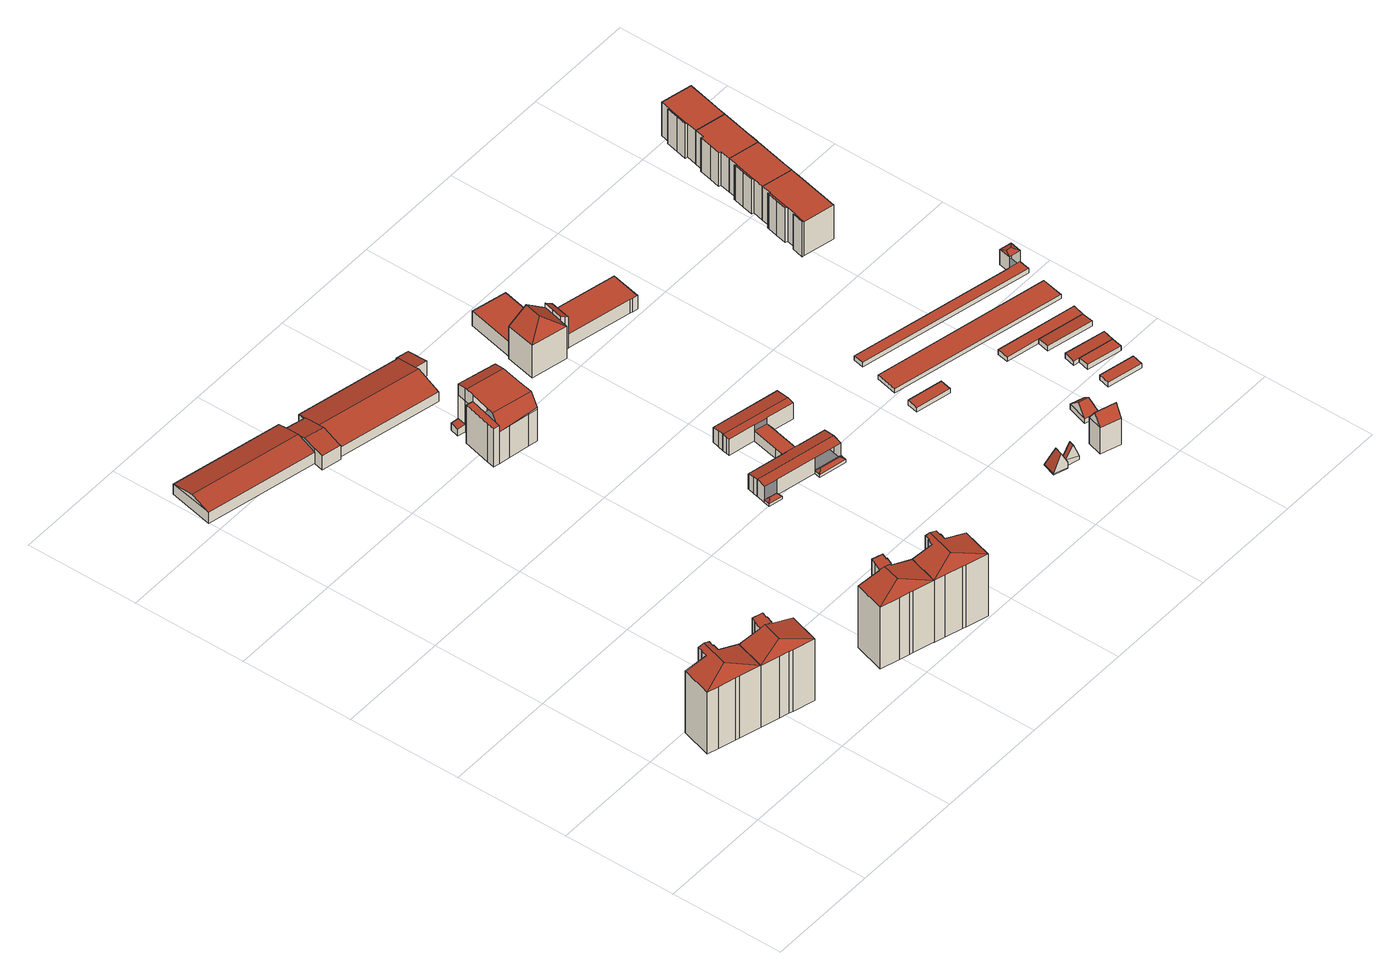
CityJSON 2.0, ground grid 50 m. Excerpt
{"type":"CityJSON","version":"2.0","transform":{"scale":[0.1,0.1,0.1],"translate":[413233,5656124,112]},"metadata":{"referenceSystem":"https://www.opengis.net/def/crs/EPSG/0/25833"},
"CityObjects":{
"building1":{"type":"Building","attributes":{"Dachtyp_tdc":"tdcFreeFormRoof","Gemeindeschluessel":14612000,"Dachneigung":16.63,"QualitaetDacherkennung":14,"Geometrietyp2DReferenz":"3000","measuredHeight":34.52,"function":"31001_9998","roofType":"5000"},"geometry":[{"type":"Solid","lod":"2","boundaries":[[[[0,1,2,3]],[[1,4,5,2]],[[4,6,7,5]],[[6,8,9,7]],[[8,10,11,9]],[[10,12,13,11]],[[12,14,15,13]],[[14,16,17,15]],[[16,18,19,17]],[[18,20,21,19]],[[20,22,23,21]],[[22,24,25,23]],[[24,26,27,25]],[[26,28,29,27]],[[28,30,31,29]],[[30,0,3,31]],[[1,0,32,8,6,4]],[[0,30,28,26,24,22,33,32]],[[33,20,18,16,14,12,10,8,32]],[[22,20,33]],[[3,2,5,7,9,11,13,15,17,19,21,23,25,27,29,31]]]],"semantics":{"surfaces":[{"type":"WallSurface"},{"type":"RoofSurface"},{"type":"GroundSurface"}],"values":[[0,0,0,0,0,0,0,0,0,0,0,0,0,0,0,0,1,1,1,0,2]]}}]},
"building2":{"type":"Building","attributes":{"Gemeindeschluessel":14612000,"Geometrietyp2DReferenz":"3000","function":"31001_9998","roofType":"9999"},"children":["building2-1","building2-2"]},
"building2-1":{"type":"BuildingPart","attributes":{"Dachtyp_tdc":"tdcHipAndGableRoof","Dachneigung":15.39,"QualitaetDacherkennung":18,"Geometrietyp2DReferenz":"3000","measuredHeight":34.5,"roofType":"5000"},"parents":["building2"],"geometry":[{"type":"MultiSurface","lod":"2","boundaries":[[[34,35,36,37]],[[35,38,39,36]],[[38,40,41,39]],[[40,42,43,41]],[[42,44,45,43]],[[44,46,47,45]],[[48,49,50,51]],[[49,34,37,50]],[[42,40,52,53,54,55]],[[56,57,58,59,55,54]],[[42,55,59,60,61,44]],[[44,61,46]],[[48,57,56,49]],[[49,56,54,34]],[[34,54,53,35]],[[35,53,52,38]],[[38,52,40]],[[37,36,39,41,43,45,47,51,50]]],"semantics":{"surfaces":[{"type":"WallSurface"},{"type":"RoofSurface"},{"type":"GroundSurface"}],"values":[0,0,0,0,0,0,0,0,1,1,1,0,0,0,0,0,0,2]}}]},
"building2-2":{"type":"BuildingPart","attributes":{"Dachtyp_tdc":"tdcPolyFlatRoof","Dachneigung":9.14,"QualitaetDacherkennung":50,"Geometrietyp2DReferenz":"3000","measuredHeight":35.11,"roofType":"2100"},"parents":["building2"],"geometry":[{"type":"MultiSurface","lod":"2","boundaries":[[[62,63,64,65]],[[63,66,67,64]],[[66,68,57,48,51,67]],[[69,70,71,47,46,61]],[[70,72,73,71]],[[72,74,75,73]],[[74,76,77,75]],[[76,62,65,77]],[[76,74,72,70,69,60,58,68,66,63,62]],[[65,64,67,51,47,71,73,75,77]]],"semantics":{"surfaces":[{"type":"WallSurface"},{"type":"RoofSurface"},{"type":"GroundSurface"}],"values":[0,0,0,0,0,0,0,0,1,2]}}]},
"building3":{"type":"Building","attributes":{"Gemeindeschluessel":14612000,"Geometrietyp2DReferenz":"3000","function":"31001_9998","roofType":"9999"},"children":["building3-1","building3-2"]},
"building3-1":{"type":"BuildingPart","attributes":{"Dachtyp_tdc":"tdcPolyFlatRoof","Dachneigung":11.91,"QualitaetDacherkennung":62,"Geometrietyp2DReferenz":"3000","measuredHeight":35.16,"roofType":"2100"},"parents":["building3"],"geometry":[{"type":"MultiSurface","lod":"2","boundaries":[[[78,79,80]],[[78,81,82,79]],[[81,83,84,82]],[[83,85,86,84]],[[85,87,88,86]],[[87,89,90,88]],[[89,91,92,90]],[[91,93,94,92]],[[93,95,96,97,94]],[[98,99,100,95,93,91,89,87,85,83,81,78]],[[82,84,86,88,90,92,94,97,101,79]]],"semantics":{"surfaces":[{"type":"WallSurface"},{"type":"RoofSurface"},{"type":"GroundSurface"}],"values":[0,0,0,0,0,0,0,0,0,1,2]}}]},
"building3-2":{"type":"BuildingPart","attributes":{"Dachtyp_tdc":"tdcHipAndGableRoof","Dachneigung":14.97,"QualitaetDacherkennung":19,"Geometrietyp2DReferenz":"3000","measuredHeight":34.19,"roofType":"5000"},"parents":["building3"],"geometry":[{"type":"MultiSurface","lod":"2","boundaries":[[[96,102,103,97]],[[102,104,105,103]],[[104,106,107,105]],[[106,108,109,107]],[[108,110,111,109]],[[110,112,113,111]],[[112,114,115,113]],[[114,116,117,115]],[[116,80,79,117]],[[114,112,110,108,106,118]],[[106,104,102,96,100,119,118]],[[119,98,80,116,114,118]],[[101,97,103,105,107,109,111,113,115,117,79]]],"semantics":{"surfaces":[{"type":"WallSurface"},{"type":"RoofSurface"},{"type":"GroundSurface"}],"values":[0,0,0,0,0,0,0,0,0,1,1,1,2]}}]},
"building4":{"type":"Building","attributes":{"Dachtyp_tdc":"tdcFreeFormRoof","Gemeindeschluessel":14612000,"Dachneigung":14.63,"QualitaetDacherkennung":19,"Geometrietyp2DReferenz":"3000","measuredHeight":34.42,"function":"31001_9998","roofType":"5000"},"geometry":[{"type":"Solid","lod":"2","boundaries":[[[[120,121,122,123]],[[121,124,125,122]],[[124,126,127,125]],[[126,128,129,127]],[[128,130,131,129]],[[130,132,133,131]],[[132,134,135,133]],[[134,136,137,135]],[[136,138,139,137]],[[138,140,141,139]],[[140,142,143,141]],[[142,144,145,143]],[[144,146,147,145]],[[146,148,149,147]],[[148,150,151,149]],[[150,120,123,151]],[[146,144,152,120,150,148]],[[144,142,140,138,136,134,153,152]],[[153,132,130,128,126,124,121,120,152]],[[134,132,153]],[[123,122,125,127,129,131,133,135,137,139,141,143,145,147,149,151]]]],"semantics":{"surfaces":[{"type":"WallSurface"},{"type":"RoofSurface"},{"type":"GroundSurface"}],"values":[[0,0,0,0,0,0,0,0,0,0,0,0,0,0,0,0,1,1,1,0,2]]}}]},
"building5":{"type":"Building","attributes":{"Gemeindeschluessel":14612000,"Geometrietyp2DReferenz":"3000","function":"31001_2000","roofType":"9999"},"children":["building5-1","building5-2","building5-3","building5-4"]},
"building5-1":{"type":"BuildingPart","attributes":{"Dachtyp_tdc":"tdcPolyFlatRoof","Dachneigung":15.02,"QualitaetDacherkennung":86,"Geometrietyp2DReferenz":"3000","measuredHeight":7.64,"roofType":"2100"},"parents":["building5"],"geometry":[{"type":"MultiSurface","lod":"2","boundaries":[[[154,155,156,157]],[[154,158,159,155]],[[158,160,161,159]],[[160,162,163,164,161]],[[160,158,154,157,165,166,162]],[[164,167,156,155,159,161]]],"semantics":{"surfaces":[{"type":"WallSurface"},{"type":"RoofSurface"},{"type":"GroundSurface"}],"values":[0,0,0,0,1,2]}}]},
"building5-2":{"type":"BuildingPart","attributes":{"Dachtyp_tdc":"tdcGableRoof","Dachneigung":15.08,"QualitaetDacherkennung":77,"Geometrietyp2DReferenz":"3000","measuredHeight":7.87,"roofType":"3100"},"parents":["building5"],"geometry":[{"type":"MultiSurface","lod":"2","boundaries":[[[168,169,170,171]],[[169,172,173,170]],[[172,174,175,173]],[[174,176,177,175]],[[168,178,179,180,181,169]],[[172,181,180,182,174]],[[174,182,176]],[[182,183,176]],[[169,181,172]],[[170,173,175,177,184,171]]],"semantics":{"surfaces":[{"type":"WallSurface"},{"type":"RoofSurface"},{"type":"GroundSurface"}],"values":[0,0,0,0,1,1,0,0,0,2]}}]},
"building5-3":{"type":"BuildingPart","attributes":{"Dachtyp_tdc":"tdcGableRoof","Dachneigung":14.85,"QualitaetDacherkennung":56,"Geometrietyp2DReferenz":"3000","measuredHeight":8.73,"roofType":"3100"},"parents":["building5"],"geometry":[{"type":"MultiSurface","lod":"2","boundaries":[[[185,186,187,188]],[[186,189,171,187]],[[189,168,171]],[[183,190,191,192,177,176]],[[193,194,195]],[[193,185,188,194]],[[196,197,198,190,183,179,199]],[[199,189,186,185,193,196]],[[188,187,171,184,177,192,200,194]]],"semantics":{"surfaces":[{"type":"WallSurface"},{"type":"RoofSurface"},{"type":"GroundSurface"}],"values":[0,0,0,0,0,0,1,1,2]}}]},
"building5-4":{"type":"BuildingPart","attributes":{"Dachtyp_tdc":"tdcGableRoof","Dachneigung":15.07,"QualitaetDacherkennung":81,"Geometrietyp2DReferenz":"3000","measuredHeight":8.12,"roofType":"3100"},"parents":["building5"],"geometry":[{"type":"MultiSurface","lod":"2","boundaries":[[[163,201,202,164]],[[201,195,194,202]],[[191,203,204,192]],[[203,157,156,204]],[[157,203,190,198,205,206,162,166,165]],[[201,206,205,197,207,195]],[[163,162,206,201]],[[191,190,203]],[[156,167,164,202,194,200,192,204]]],"semantics":{"surfaces":[{"type":"WallSurface"},{"type":"RoofSurface"},{"type":"GroundSurface"}],"values":[0,0,0,0,1,1,0,0,2]}}]},
"building6":{"type":"Building","attributes":{"Gemeindeschluessel":14612000,"Geometrietyp2DReferenz":"3000","function":"31001_9998","roofType":"9999"},"children":["building6-1","building6-2","building6-3"]},
"building6-1":{"type":"BuildingPart","attributes":{"Dachtyp_tdc":"tdcPolyFlatRoof","Dachneigung":0,"QualitaetDacherkennung":40,"Geometrietyp2DReferenz":"3000","measuredHeight":19.14,"roofType":"1000"},"parents":["building6"],"geometry":[{"type":"MultiSurface","lod":"2","boundaries":[[[208,209,210,211,212]],[[209,213,214,210]],[[213,215,216,214]],[[215,217,218,219,216]],[[215,213,209,208,220,217]],[[219,211,210,214,216]]],"semantics":{"surfaces":[{"type":"WallSurface"},{"type":"RoofSurface"},{"type":"GroundSurface"}],"values":[0,0,0,0,1,2]}}]},
"building6-2":{"type":"BuildingPart","attributes":{"Dachtyp_tdc":"tdcPolyFlatRoof","Dachneigung":6.49,"QualitaetDacherkennung":68,"Geometrietyp2DReferenz":"3000","measuredHeight":3.77,"roofType":"2100"},"parents":["building6"],"geometry":[{"type":"MultiSurface","lod":"2","boundaries":[[[221,222,223,224]],[[225,226,227,228]],[[226,221,224,227]],[[226,225,222,221]],[[224,223,228,227]]],"semantics":{"surfaces":[{"type":"WallSurface"},{"type":"RoofSurface"},{"type":"GroundSurface"}],"values":[0,0,0,1,2]}}]},
"building6-3":{"type":"BuildingPart","attributes":{"Dachtyp_tdc":"tdcCutGableRoof","Dachneigung":0.076,"QualitaetDacherkennung":32,"Geometrietyp2DReferenz":"3000","measuredHeight":22.6,"roofType":"9999"},"parents":["building6"],"geometry":[{"type":"MultiSurface","lod":"2","boundaries":[[[218,229,228,219]],[[229,225,228]],[[230,231,232,223,222]],[[231,233,234,232]],[[233,235,236,234]],[[235,237,238,236]],[[237,239,240,238]],[[239,241,242,240]],[[241,243,244,242]],[[243,212,211,244]],[[245,246,247,248,249,250]],[[251,220,212,252,253,254,255]],[[246,256,251,255,257,258,247]],[[233,248,247,258,235]],[[235,258,257,237]],[[237,257,255,254,239]],[[218,217,256,246,245,229]],[[239,254,253,241]],[[241,253,252,243]],[[243,252,212]],[[230,250,249,231]],[[229,245,250,230]],[[231,249,248,233]],[[219,228,223,232,234,236,238,240,242,244,211]]],"semantics":{"surfaces":[{"type":"WallSurface"},{"type":"RoofSurface"},{"type":"GroundSurface"}],"values":[0,0,0,0,0,0,0,0,0,0,1,1,1,0,0,0,0,0,0,0,0,0,0,2]}}]},
"building7":{"type":"Building","attributes":{"Gemeindeschluessel":14612000,"Geometrietyp2DReferenz":"3000","function":"31001_9998","roofType":"9999"},"children":["building7-1","building7-2","building7-3","building7-4","building7-5"]},
"building7-1":{"type":"BuildingPart","attributes":{"Dachtyp_tdc":"tdcGableRoof","Dachneigung":10.02,"QualitaetDacherkennung":73,"Geometrietyp2DReferenz":"3000","measuredHeight":8.52,"roofType":"3100"},"parents":["building7"],"geometry":[{"type":"MultiSurface","lod":"2","boundaries":[[[259,260,261]],[[259,262,263,260]],[[262,264,265,263]],[[264,266,267,265]],[[266,268,269,267]],[[268,270,271,269]],[[270,272,273,271]],[[272,274,275,273]],[[274,276,277,275]],[[276,278,279,277]],[[278,280,281,279]],[[280,282,283,284,281]],[[276,274,272,270,268,266]],[[266,264,262,259,282,280,278,276]],[[284,260,263,265,267,269,271,273,275,277,279,281]]],"semantics":{"surfaces":[{"type":"WallSurface"},{"type":"RoofSurface"},{"type":"GroundSurface"}],"values":[0,0,0,0,0,0,0,0,0,0,0,0,1,1,2]}}]},
"building7-2":{"type":"BuildingPart","attributes":{"Dachtyp_tdc":"tdcGableRoof","Dachneigung":10.71,"QualitaetDacherkennung":55,"Geometrietyp2DReferenz":"3000","measuredHeight":8.6,"roofType":"3100"},"parents":["building7"],"geometry":[{"type":"MultiSurface","lod":"2","boundaries":[[[285,286,287]],[[288,289,290,291,292]],[[289,293,294,290]],[[293,295,296,294]],[[295,297,298,296]],[[297,299,300,298]],[[299,301,302,300]],[[301,303,302]],[[304,305,306]],[[304,307,308,305]],[[307,309,310,308]],[[309,311,312,310]],[[313,285,287,314,315]],[[309,307,304,301,299,297,295,293]],[[293,289,288,285,313,311,309]],[[287,291,290,294,296,298,300,302,305,308,310,312,314]]],"semantics":{"surfaces":[{"type":"WallSurface"},{"type":"RoofSurface"},{"type":"GroundSurface"}],"values":[0,0,0,0,0,0,0,0,0,0,0,0,0,1,1,2]}}]},
"building7-3":{"type":"BuildingPart","attributes":{"Dachtyp_tdc":"tdcFreeFormRoof","Dachneigung":38.5,"QualitaetDacherkennung":11,"Geometrietyp2DReferenz":"3000","measuredHeight":2.63,"roofType":"5000"},"parents":["building7"],"geometry":[{"type":"MultiSurface","lod":"2","boundaries":[[[316,317,318,312]],[[317,319,320,318]],[[319,321,322,320]],[[321,315,314,322]],[[319,317,316,323]],[[316,315,324,323]],[[315,321,324]],[[321,319,323,324]],[[312,318,320,322,314]]],"semantics":{"surfaces":[{"type":"WallSurface"},{"type":"RoofSurface"},{"type":"GroundSurface"}],"values":[0,0,0,0,1,1,1,1,2]}}]},
"building7-4":{"type":"BuildingPart","attributes":{"Dachtyp_tdc":"tdcFreeFormRoof","Dachneigung":46.43,"QualitaetDacherkennung":11,"Geometrietyp2DReferenz":"3000","measuredHeight":2.63,"roofType":"5000"},"parents":["building7"],"geometry":[{"type":"MultiSurface","lod":"2","boundaries":[[[325,326,327,328]],[[326,292,291,327]],[[286,325,328,287]],[[329,292,326]],[[330,329,326,325]],[[325,286,330]],[[286,292,329,330]],[[328,327,291,287]]],"semantics":{"surfaces":[{"type":"WallSurface"},{"type":"RoofSurface"},{"type":"GroundSurface"}],"values":[0,0,0,1,1,1,1,2]}}]},
"building7-5":{"type":"BuildingPart","attributes":{"Dachtyp_tdc":"tdcPolyFlatRoof","Dachneigung":0,"QualitaetDacherkennung":86,"Geometrietyp2DReferenz":"3000","measuredHeight":4.86,"roofType":"1000"},"parents":["building7"],"geometry":[{"type":"MultiSurface","lod":"2","boundaries":[[[303,331,332,302]],[[331,333,334,332]],[[333,261,260,334]],[[283,335,336,284]],[[335,337,338,336]],[[337,306,305,338]],[[306,337,335,283,261,333,331,303]],[[332,334,260,284,336,338,305,302]]],"semantics":{"surfaces":[{"type":"WallSurface"},{"type":"RoofSurface"},{"type":"GroundSurface"}],"values":[0,0,0,0,0,0,1,2]}}]},
"building8":{"type":"Building","attributes":{"name":"Berufliches Schulzentrum für Technik Gustav Anton Zeuner Dresden","Gemeindeschluessel":14612000,"Geometrietyp2DReferenz":"3000","function":"31001_3211","roofType":"9999"},"children":["building8-1","building8-2"]},
"building8-1":{"type":"BuildingPart","attributes":{"Dachtyp_tdc":"tdcPolyFlatRoof","Dachneigung":32.7,"QualitaetDacherkennung":51,"Geometrietyp2DReferenz":"3000","measuredHeight":18.21,"roofType":"2100"},"parents":["building8"],"geometry":[{"type":"MultiSurface","lod":"2","boundaries":[[[339,340,341,342,343]],[[340,344,345,341]],[[344,346,347,345]],[[346,348,349,350,347]],[[348,346,344,340,339]],[[342,341,345,347,350]]],"semantics":{"surfaces":[{"type":"WallSurface"},{"type":"RoofSurface"},{"type":"GroundSurface"}],"values":[0,0,0,0,1,2]}}]},
"building8-2":{"type":"BuildingPart","attributes":{"Dachtyp_tdc":"tdcHipAndGableRoof","Dachneigung":37.62,"QualitaetDacherkennung":69,"Geometrietyp2DReferenz":"3000","measuredHeight":22.48,"roofType":"5000"},"parents":["building8"],"geometry":[{"type":"MultiSurface","lod":"2","boundaries":[[[351,343,342,352]],[[349,353,354,350]],[[353,355,356,354]],[[355,357,358,356]],[[357,359,360,358]],[[359,361,362,360]],[[361,351,352,362]],[[357,355,363]],[[355,353,349,343,351,363]],[[351,361,359,357,363]],[[352,342,350,354,356,358,360,362]]],"semantics":{"surfaces":[{"type":"WallSurface"},{"type":"RoofSurface"},{"type":"GroundSurface"}],"values":[0,0,0,0,0,0,0,1,1,1,2]}}]},
"building9":{"type":"Building","attributes":{"name":"Berufliches Schulzentrum für Technik Gustav Anton Zeuner Dresden","Dachtyp_tdc":"tdcPolyFlatRoof","Gemeindeschluessel":14612000,"Dachneigung":0,"QualitaetDacherkennung":82,"Geometrietyp2DReferenz":"3000","measuredHeight":7.17,"function":"31001_3211","roofType":"1000"},"geometry":[{"type":"Solid","lod":"2","boundaries":[[[[364,365,366,367]],[[365,368,369,366]],[[368,370,371,369]],[[370,372,373,371]],[[372,364,367,373]],[[372,370,368,365,364]],[[367,366,369,371,373]]]],"semantics":{"surfaces":[{"type":"WallSurface"},{"type":"RoofSurface"},{"type":"GroundSurface"}],"values":[[0,0,0,0,0,1,2]]}}]},
"building10":{"type":"Building","attributes":{"Gemeindeschluessel":14612000,"Geometrietyp2DReferenz":"3000","function":"31001_9998","roofType":"9999"},"children":["building10-1","building10-2"]},
"building10-1":{"type":"BuildingPart","attributes":{"Dachtyp_tdc":"tdcHipAndGableRoof","Dachneigung":68.72,"QualitaetDacherkennung":7,"Geometrietyp2DReferenz":"3000","measuredHeight":8.96,"roofType":"5000"},"parents":["building10"],"geometry":[{"type":"MultiSurface","lod":"2","boundaries":[[[374,375,376,377]],[[375,378,379,376]],[[380,381,382,383]],[[381,384,385,382]],[[384,374,377,385]],[[386,374,387]],[[388,389,387,374]],[[390,391,386,387,389,392,393]],[[380,393,392,381]],[[381,392,389,388,384]],[[391,390,378]],[[375,386,391,378]],[[384,388,374]],[[374,386,375]],[[377,376,379,383,382,385]]],"semantics":{"surfaces":[{"type":"WallSurface"},{"type":"RoofSurface"},{"type":"GroundSurface"}],"values":[0,0,0,0,0,1,1,1,0,0,0,0,0,0,2]}}]},
"building10-2":{"type":"BuildingPart","attributes":{"Dachtyp_tdc":"tdcGableRoof","Dachneigung":67.3,"QualitaetDacherkennung":6,"Geometrietyp2DReferenz":"3000","measuredHeight":9.16,"roofType":"3100"},"parents":["building10"],"geometry":[{"type":"MultiSurface","lod":"2","boundaries":[[[394,395,396,397]],[[395,398,393,380,383,396]],[[391,394,397,379,378,390]],[[398,395,399]],[[394,391,400]],[[395,394,400,399]],[[391,398,399,400]],[[397,396,383,379]]],"semantics":{"surfaces":[{"type":"WallSurface"},{"type":"RoofSurface"},{"type":"GroundSurface"}],"values":[0,0,0,0,0,1,1,2]}}]},
"building11":{"type":"Building","attributes":{"name":"Berufliches Schulzentrum für Technik Gustav Anton Zeuner Dresden","Gemeindeschluessel":14612000,"Geometrietyp2DReferenz":"3000","function":"31001_3211","roofType":"9999"},"children":["building11-1","building11-2"]},
"building11-1":{"type":"BuildingPart","attributes":{"Dachtyp_tdc":"tdcFreeFormRoof","Dachneigung":24.4,"QualitaetDacherkennung":16,"Geometrietyp2DReferenz":"3000","measuredHeight":7.56,"roofType":"5000"},"parents":["building11"],"geometry":[{"type":"MultiSurface","lod":"2","boundaries":[[[401,402,403,404]],[[402,405,406,403]],[[405,407,408,406]],[[409,407,405]],[[410,409,405,402]],[[410,402,401]],[[409,410,401,407]],[[404,403,406,408]]],"semantics":{"surfaces":[{"type":"WallSurface"},{"type":"RoofSurface"},{"type":"GroundSurface"}],"values":[0,0,0,0,1,1,1,2]}}]},
"building11-2":{"type":"BuildingPart","attributes":{"Dachtyp_tdc":"tdcPolyFlatRoof","Dachneigung":0,"QualitaetDacherkennung":62,"Geometrietyp2DReferenz":"3000","measuredHeight":6.78,"roofType":"1000"},"parents":["building11"],"geometry":[{"type":"MultiSurface","lod":"2","boundaries":[[[411,412,413,414]],[[412,415,416,413]],[[415,417,418,416]],[[417,401,404,418]],[[419,420,408,407]],[[419,411,414,420]],[[419,407,401,417,415,412,411]],[[414,413,416,418,404,408,420]]],"semantics":{"surfaces":[{"type":"WallSurface"},{"type":"RoofSurface"},{"type":"GroundSurface"}],"values":[0,0,0,0,0,0,1,2]}}]},
"building12":{"type":"Building","attributes":{"Dachtyp_tdc":"tdcPolyFlatRoof","Gemeindeschluessel":14612000,"Dachneigung":2.93,"QualitaetDacherkennung":51,"Geometrietyp2DReferenz":"3000","measuredHeight":2.42,"function":"31001_9998","roofType":"2100"},"geometry":[{"type":"Solid","lod":"2","boundaries":[[[[421,422,423,424]],[[422,425,426,423]],[[425,427,428,426]],[[427,421,424,428]],[[427,425,422,421]],[[424,423,426,428]]]],"semantics":{"surfaces":[{"type":"WallSurface"},{"type":"RoofSurface"},{"type":"GroundSurface"}],"values":[[0,0,0,0,1,2]]}}]},
"building13":{"type":"Building","attributes":{"Dachtyp_tdc":"tdcFreeFormRoof","Gemeindeschluessel":14612000,"Dachneigung":56.95,"QualitaetDacherkennung":1,"Geometrietyp2DReferenz":"3000","measuredHeight":18.32,"function":"31001_9998","roofType":"5000"},"geometry":[{"type":"Solid","lod":"2","boundaries":[[[[429,430,431,432]],[[430,433,434,431]],[[433,435,436,434]],[[435,429,432,436]],[[437,438,435,433]],[[437,433,430]],[[438,437,430,429]],[[438,429,435]],[[432,431,434,436]]]],"semantics":{"surfaces":[{"type":"WallSurface"},{"type":"RoofSurface"},{"type":"GroundSurface"}],"values":[[0,0,0,0,1,0,1,0,2]]}}]},
"building14":{"type":"Building","attributes":{"Dachtyp_tdc":"tdcHipAndGableRoof","Gemeindeschluessel":14612000,"Dachneigung":43.24,"QualitaetDacherkennung":10,"Geometrietyp2DReferenz":"3000","measuredHeight":7.53,"function":"31001_9998","roofType":"5000"},"geometry":[{"type":"Solid","lod":"2","boundaries":[[[[439,440,441,442]],[[440,443,444,441]],[[443,445,446,444]],[[445,439,442,446]],[[443,440,447]],[[439,445,448]],[[440,439,448,447]],[[445,443,447,448]],[[442,441,444,446]]]],"semantics":{"surfaces":[{"type":"WallSurface"},{"type":"RoofSurface"},{"type":"GroundSurface"}],"values":[[0,0,0,0,1,0,1,1,2]]}}]},
"building15":{"type":"Building","attributes":{"Dachtyp_tdc":"tdcPolyFlatRoof","Gemeindeschluessel":14612000,"Dachneigung":0,"QualitaetDacherkennung":91,"Geometrietyp2DReferenz":"3000","measuredHeight":2.16,"function":"31001_2463","roofType":"1000"},"geometry":[{"type":"Solid","lod":"2","boundaries":[[[[449,450,451,452]],[[450,453,454,451]],[[453,455,456,454]],[[455,449,452,456]],[[455,453,450,449]],[[452,451,454,456]]]],"semantics":{"surfaces":[{"type":"WallSurface"},{"type":"RoofSurface"},{"type":"GroundSurface"}],"values":[[0,0,0,0,1,2]]}}]},
"building16":{"type":"Building","attributes":{"Dachtyp_tdc":"tdcPolyFlatRoof","Gemeindeschluessel":14612000,"Dachneigung":0,"QualitaetDacherkennung":57,"Geometrietyp2DReferenz":"3000","measuredHeight":2.26,"function":"31001_2463","roofType":"1000"},"geometry":[{"type":"Solid","lod":"2","boundaries":[[[[457,458,459,460]],[[458,461,462,459]],[[461,463,464,462]],[[463,457,460,464]],[[463,461,458,457]],[[460,459,462,464]]]],"semantics":{"surfaces":[{"type":"WallSurface"},{"type":"RoofSurface"},{"type":"GroundSurface"}],"values":[[0,0,0,0,1,2]]}}]},
"building17":{"type":"Building","attributes":{"Gemeindeschluessel":14612000,"Geometrietyp2DReferenz":"3000","function":"31001_2463","roofType":"9999"},"children":["building17-1","building17-2"]},
"building17-1":{"type":"BuildingPart","attributes":{"Dachtyp_tdc":"tdcPolyFlatRoof","Dachneigung":2.69,"QualitaetDacherkennung":82,"Geometrietyp2DReferenz":"3000","measuredHeight":2.29,"roofType":"2100"},"parents":["building17"],"geometry":[{"type":"MultiSurface","lod":"2","boundaries":[[[465,466,467,468]],[[466,469,470,467]],[[469,471,472,470]],[[471,473,474,472]],[[473,471,469,466,465]],[[468,467,470,472,474]]],"semantics":{"surfaces":[{"type":"WallSurface"},{"type":"RoofSurface"},{"type":"GroundSurface"}],"values":[0,0,0,0,1,2]}}]},
"building17-2":{"type":"BuildingPart","attributes":{"Dachtyp_tdc":"tdcFreeFormRoof","Dachneigung":19.28,"QualitaetDacherkennung":5,"Geometrietyp2DReferenz":"3000","measuredHeight":8.58,"roofType":"5000"},"parents":["building17"],"geometry":[{"type":"MultiSurface","lod":"2","boundaries":[[[475,476,477,474,473]],[[476,478,479,477]],[[478,480,465,468,479]],[[481,480,478]],[[482,481,478,476]],[[482,476,475]],[[481,482,475,480]],[[474,477,479,468]]],"semantics":{"surfaces":[{"type":"WallSurface"},{"type":"RoofSurface"},{"type":"GroundSurface"}],"values":[0,0,0,1,1,1,1,2]}}]},
"building18":{"type":"Building","attributes":{"Dachtyp_tdc":"tdcPolyFlatRoof","Gemeindeschluessel":14612000,"Dachneigung":2.64,"QualitaetDacherkennung":83,"Geometrietyp2DReferenz":"3000","measuredHeight":2.38,"function":"31001_2463","roofType":"2100"},"geometry":[{"type":"Solid","lod":"2","boundaries":[[[[483,484,485,486]],[[484,487,488,485]],[[487,489,490,488]],[[489,483,486,490]],[[489,487,484,483]],[[486,485,488,490]]]],"semantics":{"surfaces":[{"type":"WallSurface"},{"type":"RoofSurface"},{"type":"GroundSurface"}],"values":[[0,0,0,0,1,2]]}}]},
"building19":{"type":"Building","attributes":{"Dachtyp_tdc":"tdcPolyFlatRoof","Gemeindeschluessel":14612000,"Dachneigung":2.85,"QualitaetDacherkennung":83,"Geometrietyp2DReferenz":"3000","measuredHeight":2.39,"function":"31001_2463","roofType":"2100"},"geometry":[{"type":"Solid","lod":"2","boundaries":[[[[491,492,493,494]],[[492,495,496,493]],[[495,487,488,496]],[[487,484,485,488]],[[484,491,494,485]],[[484,487,495,492,491]],[[494,493,496,488,485]]]],"semantics":{"surfaces":[{"type":"WallSurface"},{"type":"RoofSurface"},{"type":"GroundSurface"}],"values":[[0,0,0,0,0,1,2]]}}]},
"building20":{"type":"Building","attributes":{"Dachtyp_tdc":"tdcPolyFlatRoof","Gemeindeschluessel":14612000,"Dachneigung":2.96,"QualitaetDacherkennung":70,"Geometrietyp2DReferenz":"3000","measuredHeight":2.42,"function":"31001_2463","roofType":"2100"},"geometry":[{"type":"Solid","lod":"2","boundaries":[[[[497,498,499,500]],[[498,501,502,499]],[[501,503,504,502]],[[503,505,506,504]],[[505,497,500,506]],[[505,503,501,498,497]],[[500,499,502,504,506]]]],"semantics":{"surfaces":[{"type":"WallSurface"},{"type":"RoofSurface"},{"type":"GroundSurface"}],"values":[[0,0,0,0,0,1,2]]}}]},
"building21":{"type":"Building","attributes":{"Dachtyp_tdc":"tdcPolyFlatRoof","Gemeindeschluessel":14612000,"Dachneigung":2.89,"QualitaetDacherkennung":86,"Geometrietyp2DReferenz":"3000","measuredHeight":2.44,"function":"31001_2463","roofType":"2100"},"geometry":[{"type":"Solid","lod":"2","boundaries":[[[[503,507,508,504]],[[507,509,510,508]],[[509,505,506,510]],[[505,503,504,506]],[[505,509,507,503]],[[504,508,510,506]]]],"semantics":{"surfaces":[{"type":"WallSurface"},{"type":"RoofSurface"},{"type":"GroundSurface"}],"values":[[0,0,0,0,1,2]]}}]},
"building22":{"type":"Building","attributes":{"Gemeindeschluessel":14612000,"Geometrietyp2DReferenz":"3000","function":"31001_9998","roofType":"9999"},"children":["building22-1","building22-2","building22-3"]},
"building22-1":{"type":"BuildingPart","attributes":{"Dachtyp_tdc":"tdcPolyFlatRoof","Dachneigung":26.24,"QualitaetDacherkennung":68,"Geometrietyp2DReferenz":"3000","measuredHeight":17.45,"roofType":"2100"},"parents":["building22"],"geometry":[{"type":"MultiSurface","lod":"2","boundaries":[[[511,512,513,514]],[[512,515,516,513]],[[515,517,518,516]],[[517,519,520,518]],[[519,521,522,520]],[[523,511,514]],[[523,521,519,517,515,512,511]],[[513,516,518,520,522,514]]],"semantics":{"surfaces":[{"type":"WallSurface"},{"type":"RoofSurface"},{"type":"GroundSurface"}],"values":[0,0,0,0,0,0,1,2]}}]},
"building22-2":{"type":"BuildingPart","attributes":{"Dachtyp_tdc":"tdcPolyFlatRoof","Dachneigung":0,"QualitaetDacherkennung":77,"Geometrietyp2DReferenz":"3000","measuredHeight":16.93,"roofType":"1000"},"parents":["building22"],"geometry":[{"type":"MultiSurface","lod":"2","boundaries":[[[524,511,514,525,526]],[[511,523,514]],[[527,528,529,522,521]],[[528,530,531,529]],[[530,532,533,531]],[[532,534,535,533]],[[534,536,537,535]],[[536,538,539,537]],[[538,540,541,539]],[[540,542,543,544,541]],[[540,538,536,534,532,530,528,527,511,524,542]],[[544,525,514,522,529,531,533,535,537,539,541]]],"semantics":{"surfaces":[{"type":"WallSurface"},{"type":"RoofSurface"},{"type":"GroundSurface"}],"values":[0,0,0,0,0,0,0,0,0,0,1,2]}}]},
"building22-3":{"type":"BuildingPart","attributes":{"Dachtyp_tdc":"tdcPolyFlatRoof","Dachneigung":33.19,"QualitaetDacherkennung":56,"Geometrietyp2DReferenz":"3000","measuredHeight":17.5,"roofType":"2100"},"parents":["building22"],"geometry":[{"type":"MultiSurface","lod":"2","boundaries":[[[545,526,525,546]],[[543,547,548,544]],[[547,545,546,548]],[[547,543,526,545]],[[546,525,544,548]]],"semantics":{"surfaces":[{"type":"WallSurface"},{"type":"RoofSurface"},{"type":"GroundSurface"}],"values":[0,0,0,1,2]}}]},
"building23":{"type":"Building","attributes":{"Gemeindeschluessel":14612000,"Geometrietyp2DReferenz":"3000","function":"31001_9998","roofType":"9999"},"children":["building23-1","building23-2"]},
"building23-1":{"type":"BuildingPart","attributes":{"Dachtyp_tdc":"tdcPolyFlatRoof","Dachneigung":0,"QualitaetDacherkennung":81,"Geometrietyp2DReferenz":"3000","measuredHeight":16.86,"roofType":"1000"},"parents":["building23"],"geometry":[{"type":"MultiSurface","lod":"2","boundaries":[[[549,550,551,552,553,554,555,556,557,558]],[[559,560,550,549,561]],[[560,562,551,550]],[[562,563,552,551]],[[563,564,553,552]],[[564,565,554,553]],[[565,566,555,554]],[[566,532,556,555]],[[532,530,557,556]],[[530,567,558,557]],[[567,568,558]],[[530,532,566,565,564,563,562,560,559,567]]],"semantics":{"surfaces":[{"type":"GroundSurface"},{"type":"WallSurface"},{"type":"RoofSurface"}],"values":[0,1,1,1,1,1,1,1,1,1,1,2]}}]},
"building23-2":{"type":"BuildingPart","attributes":{"Dachtyp_tdc":"tdcPolyFlatRoof","Dachneigung":27.39,"QualitaetDacherkennung":67,"Geometrietyp2DReferenz":"3000","measuredHeight":17.37,"roofType":"2100"},"parents":["building23"],"geometry":[{"type":"MultiSurface","lod":"2","boundaries":[[[568,569,570,558]],[[569,571,572,570]],[[571,573,574,572]],[[573,575,576,574]],[[575,561,549,576]],[[561,575,573,571,569,568]],[[570,572,574,576,549,558]]],"semantics":{"surfaces":[{"type":"WallSurface"},{"type":"RoofSurface"},{"type":"GroundSurface"}],"values":[0,0,0,0,0,1,2]}}]},
"building24":{"type":"Building","attributes":{"Dachtyp_tdc":"tdcPolyFlatRoof","Gemeindeschluessel":14612000,"Dachneigung":0,"QualitaetDacherkennung":76,"Geometrietyp2DReferenz":"3000","measuredHeight":16.87,"function":"31001_9998","roofType":"1000"},"geometry":[{"type":"Solid","lod":"2","boundaries":[[[[563,562,551,552]],[[562,577,578,551]],[[577,579,580,578]],[[579,581,582,580]],[[581,583,584,582]],[[583,585,586,584]],[[585,587,588,586]],[[587,589,590,588]],[[589,591,592,590]],[[591,593,594,592]],[[593,595,596,594]],[[595,597,598,596]],[[597,563,552,598]],[[597,595,593,591,589,587,585,583,581,579,577,562,563]],[[552,551,578,580,582,584,586,588,590,592,594,596,598]]]],"semantics":{"surfaces":[{"type":"WallSurface"},{"type":"RoofSurface"},{"type":"GroundSurface"}],"values":[[0,0,0,0,0,0,0,0,0,0,0,0,0,1,2]]}}]},
"building25":{"type":"Building","attributes":{"Gemeindeschluessel":14612000,"Geometrietyp2DReferenz":"3000","function":"31001_9998","roofType":"9999"},"children":["building25-1","building25-2"]},
"building25-1":{"type":"BuildingPart","attributes":{"Dachtyp_tdc":"tdcPolyFlatRoof","Dachneigung":0,"QualitaetDacherkennung":77,"Geometrietyp2DReferenz":"3000","measuredHeight":16.85,"roofType":"1000"},"parents":["building25"],"geometry":[{"type":"MultiSurface","lod":"2","boundaries":[[[599,600,601,602]],[[600,603,604,601]],[[603,605,606,604]],[[605,607,608,606]],[[607,609,610,608]],[[609,611,592,610]],[[611,612,590,592]],[[612,613,614,590]],[[613,612,611,609,607,605,603,600,599]],[[602,601,604,606,608,610,592,590,614]]],"semantics":{"surfaces":[{"type":"WallSurface"},{"type":"RoofSurface"},{"type":"GroundSurface"}],"values":[0,0,0,0,0,0,0,0,1,2]}}]},
"building25-2":{"type":"BuildingPart","attributes":{"Dachtyp_tdc":"tdcPolyFlatRoof","Dachneigung":24.43,"QualitaetDacherkennung":72,"Geometrietyp2DReferenz":"3000","measuredHeight":17.3,"roofType":"2100"},"parents":["building25"],"geometry":[{"type":"MultiSurface","lod":"2","boundaries":[[[615,616,617,618]],[[616,619,620,617]],[[619,599,602,620]],[[613,615,618,614]],[[613,599,619,616,615]],[[618,617,620,602,614]]],"semantics":{"surfaces":[{"type":"WallSurface"},{"type":"RoofSurface"},{"type":"GroundSurface"}],"values":[0,0,0,0,1,2]}}]}
},
"vertices":[
[395,295,315],[304,322,314],[304,322,2],[395,295,2],[287,327,313],[287,327,2],[213,348,312],[213,348,2],[165,362,311],[165,362,2],[204,495,311],[204,495,2],[293,469,338],[293,469,2],[301,496,338],[301,496,2],[304,495,339],[304,495,2],[304,498,339],[304,498,2],[310,518,339],[310,518,2],[356,505,341],[356,505,2],[349,482,341],[349,482,2],[353,481,340],[353,481,2],[345,453,340],[345,453,2],[434,428,315],[434,428,2],[299,389,347],[335,511,347],
[629,227,313],[534,254,313],[534,254,3],[629,227,3],[519,259,313],[519,259,3],[477,271,313],[477,271,3],[395,295,313],[395,295,3],[434,428,313],[434,428,3],[523,401,313],[523,401,3],[575,386,313],[668,359,313],[668,359,3],[575,386,3],[519,259,314],[534,254,314],[629,227,314],[522,308,348],[668,359,314],[575,386,340],[555,392,346],[548,394,348],[540,396,346],[523,401,341],
[587,437,354],[580,415,351],[580,415,3],[587,437,3],[583,413,351],[583,413,3],[575,386,346],[523,401,346],[531,429,351],[531,429,3],[534,428,351],[534,428,3],[535,430,351],[535,430,3],[541,450,354],[541,450,3],
[1040,251,344],[1040,251,3],[1040,251,338],[1048,277,350],[1048,277,3],[1050,276,350],[1050,276,3],[1051,278,350],[1051,278,3],[1057,299,355],[1057,299,3],[1103,285,355],[1103,285,3],[1096,263,350],[1096,263,3],[1100,262,350],[1100,262,3],[1092,236,344],[1092,236,338],[1092,236,3],[1062,245,344],[1065,244,344],[1069,243,344],[1065,244,3],
[1092,235,338],[1092,235,3],[1182,209,314],[1182,209,3],[1143,76,314],[1143,76,3],[1053,102,314],[1053,102,3],[1037,107,313],[1037,107,3],[993,119,313],[993,119,3],[909,144,313],[909,144,3],[949,278,313],[949,278,3],[1043,167,345],[1065,244,345],
[1143,76,315],[1182,209,315],[1182,209,2],[1143,76,2],[1269,184,339],[1269,184,2],[1277,209,339],[1277,209,2],[1281,208,341],[1281,208,2],[1282,211,341],[1282,211,2],[1288,231,341],[1288,231,2],[1334,217,339],[1334,217,2],[1327,195,340],[1327,195,2],[1330,194,339],[1330,194,2],[1322,168,339],[1322,168,2],[1414,141,314],[1414,141,2],[1375,8,314],[1375,8,2],[1280,35,314],[1280,35,2],[1265,40,314],[1265,40,2],[1190,62,315],[1190,62,2],[1271,100,346],[1308,225,346],
[1078,2527,48],[1078,2527,1],[1077,2520,1],[1077,2520,50],[1132,2515,48],[1132,2515,1],[1109,2410,77],[1109,2410,1],[1058,2421,77],[1058,2421,50],[1058,2421,1],[1079,2519,50],[1071,2483,60],[1079,2519,1],
[490,2445,58],[0,2552,58],[0,2552,1],[490,2445,1],[44,2752,50],[44,2752,1],[533,2645,50],[533,2645,1],[525,2605,52],[525,2605,1],[502,2501,71],[509,2535,79],[510,2538,79],[20,2645,79],[525,2605,61],[525,2605,60],[502,2501,1],
[567,2385,70],[481,2403,70],[481,2403,1],[567,2385,1],[490,2445,78],[611,2585,60],[611,2585,50],[611,2585,1],[569,2394,72],[569,2394,1],[569,2394,49],[589,2481,88],[594,2504,82],[606,2560,67],[502,2501,88],[589,2481,1],
[1030,2293,49],[1030,2293,1],[619,2620,50],[619,2620,1],[594,2505,82],[1054,2404,82],[589,2481,75],
[904,1911,196],[878,1916,196],[878,1916,4],[904,1911,4],[904,1911,162],[886,1950,196],[886,1950,4],[916,2074,196],[916,2074,4],[946,2068,196],[946,2068,162],[946,2068,4],[909,1930,196],
[937,2162,38],[970,2154,42],[970,2154,4],[937,2162,4],[959,2114,42],[927,2122,38],[927,2122,4],[959,2114,4],
[959,2114,162],[970,2154,162],[1097,2121,162],[1097,2121,4],[1135,2112,162],[1135,2112,4],[1104,1975,162],[1104,1975,4],[1092,1912,162],[1092,1912,4],[1085,1878,162],[1085,1878,4],[1045,1886,162],[1045,1886,4],[955,1902,162],[955,1902,4],[959,2114,228],[956,2104,230],[1125,2067,230],[1135,2112,218],[1097,2121,218],[970,2154,216],[915,1950,230],[955,1902,165],[1045,1886,171],[1085,1878,173],[1092,1911,230],[946,2068,230],[1092,1912,230],[1104,1975,230],
[1577,1255,83],[1577,1255,3],[1577,1255,52],[1460,1280,83],[1460,1280,3],[1462,1292,85],[1462,1292,3],[1466,1311,88],[1466,1311,3],[1467,1314,88],[1467,1314,3],[1472,1337,84],[1472,1337,3],[1479,1369,78],[1479,1369,3],[1777,1305,78],[1777,1305,3],[1765,1246,88],[1765,1246,3],[1758,1215,83],[1758,1215,3],[1637,1242,83],[1637,1242,3],[1637,1241,83],[1637,1241,52],[1637,1241,3],
[1402,1011,82],[1402,1011,15],[1402,1011,3],[1343,1024,82],[1352,1062,89],[1352,1062,3],[1343,1024,3],[1343,1024,15],[1352,1064,89],[1352,1064,3],[1356,1084,85],[1356,1084,3],[1362,1109,80],[1362,1109,3],[1363,1115,79],[1363,1115,3],[1539,1077,79],[1539,1077,3],[1539,1077,52],[1599,1064,79],[1599,1064,3],[1599,1064,52],[1719,1039,79],[1719,1039,3],[1708,987,89],[1708,987,3],[1699,948,82],[1699,948,3],[1577,974,82],[1577,974,3],[1577,974,18],
[1699,948,18],[1699,947,18],[1699,947,3],[1693,920,18],[1693,920,3],[1571,946,18],[1571,946,3],[1682,937,30],[1588,957,30],
[1397,984,15],[1337,996,15],[1337,996,3],[1397,984,3],[1354,1007,29],[1387,1000,30],
[1544,1103,52],[1544,1103,3],[1551,1135,52],[1551,1135,3],[1631,1212,52],[1631,1212,3],[1625,1183,52],[1625,1183,3],
[1526,2188,188],[1558,2179,167],[1558,2179,7],[1526,2188,7],[1526,2188,166],[1539,2090,167],[1539,2090,7],[1525,2093,176],[1525,2093,7],[1504,2098,190],[1504,2098,167],[1504,2098,7],
[1443,2209,232],[1443,2209,7],[1496,2067,168],[1496,2067,7],[1495,2062,168],[1495,2062,7],[1335,2098,169],[1335,2098,7],[1363,2229,167],[1363,2229,7],[1370,2228,173],[1370,2228,7],[1425,2133,232],
[1526,2188,80],[1370,2228,80],[1370,2228,8],[1526,2188,8],[1418,2441,80],[1418,2441,8],[1571,2407,80],[1571,2407,8],[1532,2230,80],[1532,2230,8],
[2132,342,6],[2191,323,6],[2191,323,2],[2132,342,2],[2182,296,6],[2182,296,2],[2175,276,6],[2171,263,6],[2171,263,2],[2175,276,2],[2113,282,6],[2113,282,2],[2191,323,34],[2156,307,91],[2113,282,7],[2144,272,91],[2182,296,34],[2182,296,35],[2171,263,35],[2175,276,34],
[2242,279,20],[2236,260,20],[2236,260,2],[2242,279,2],[2175,276,35],[2207,267,93],[2213,287,93],
[1558,2179,79],[1526,2188,79],[1526,2188,11],[1558,2179,11],[1532,2230,79],[1532,2230,11],[1567,2222,79],[1567,2222,11],[1549,2226,87],[1545,2200,86],
[1857,2018,79],[1834,2023,79],[1834,2023,11],[1857,2018,11],[1825,2026,79],[1825,2026,11],[1539,2090,79],[1539,2090,11],[1887,2150,79],[1887,2150,11],
[2065,882,25],[2075,931,27],[2075,931,3],[2065,882,3],[2230,898,27],[2230,898,3],[2220,849,25],[2220,849,3],
[2394,190,132],[2305,218,132],[2305,218,1],[2394,190,1],[2325,284,132],[2325,284,1],[2415,256,132],[2415,256,1],[2315,251,184],[2405,223,184],
[2425,451,28],[2484,432,28],[2484,432,3],[2425,451,3],[2456,343,27],[2456,343,3],[2397,361,27],[2397,361,3],[2451,386,79],[2409,399,79],
[2863,839,26],[2093,1006,26],[2093,1006,5],[2863,839,5],[2114,1101,26],[2114,1101,5],[2884,935,26],[2884,935,5],
[2756,379,28],[2601,413,28],[2601,413,5],[2756,379,5],[2613,462,28],[2613,462,5],[2768,428,28],[2768,428,5],
[2909,1065,25],[2898,1016,27],[2898,1016,5],[2909,1065,5],[2130,1185,27],[2130,1185,5],[2140,1233,25],[2140,1233,5],[2857,1076,25],[2857,1076,5],
[2857,1076,81],[2868,1127,81],[2868,1127,5],[2920,1116,81],[2920,1116,5],[2909,1065,81],[2894,1095,90],[2870,1100,90],
[2629,530,28],[2639,578,26],[2639,578,5],[2629,530,5],[2794,545,26],[2794,545,5],[2783,497,28],[2783,497,5],
[2613,583,26],[2625,632,29],[2625,632,5],[2613,583,5],[2805,592,29],[2805,592,5],
[2479,788,26],[2489,837,28],[2489,837,4],[2479,788,4],[2844,763,28],[2844,763,4],[2832,713,26],[2832,713,4],[2627,757,26],[2627,757,4],
[2821,661,29],[2821,661,4],[2615,706,29],[2615,706,4],
[2483,1812,177],[2473,1814,182],[2473,1814,7],[2483,1812,7],[2483,1862,182],[2483,1862,7],[2493,1905,182],[2493,1905,7],[2495,1913,182],[2495,1913,7],[2505,1911,176],[2505,1911,7],[2483,1812,176],
[2474,1769,177],[2474,1769,7],[2474,1769,175],[2505,1911,177],[2506,1911,177],[2506,1911,7],[2515,1955,177],[2515,1955,7],[2650,1925,177],[2650,1925,7],[2650,1923,177],[2650,1923,7],[2644,1897,177],[2644,1897,7],[2640,1878,177],[2640,1878,7],[2598,1687,177],[2598,1687,7],[2462,1717,177],[2462,1717,176],[2462,1717,7],
[2464,1771,182],[2464,1771,7],[2452,1719,182],[2452,1719,7],
[2547,2100,8],[2548,2100,8],[2557,2142,8],[2691,2113,8],[2660,1972,8],[2656,1951,8],[2650,1926,8],[2650,1925,8],[2515,1955,8],[2525,2001,8],[2547,2100,177],[2548,2100,177],[2547,2100,176],[2557,2142,177],[2691,2113,177],[2660,1972,177],[2656,1951,177],[2650,1926,177],[2525,2001,177],[2525,2001,176],
[2515,2003,182],[2515,2003,8],[2525,2051,182],[2525,2051,8],[2535,2094,182],[2535,2094,8],[2537,2102,182],[2537,2102,8],
[2566,2187,177],[2566,2187,8],[2556,2190,177],[2556,2190,8],[2566,2236,177],[2566,2236,8],[2577,2286,177],[2577,2286,8],[2578,2290,177],[2578,2290,8],[2589,2287,177],[2589,2287,8],[2598,2329,177],[2598,2329,8],[2732,2300,177],[2732,2300,8],[2702,2162,177],[2702,2162,8],[2697,2141,177],[2697,2141,8],[2692,2118,177],[2692,2118,8],
[2630,2475,176],[2640,2521,176],[2640,2521,8],[2630,2475,8],[2775,2491,176],[2775,2491,8],[2744,2349,176],[2744,2349,8],[2739,2328,176],[2739,2328,8],[2734,2305,176],[2734,2305,8],[2732,2300,176],[2598,2329,176],[2608,2376,176],[2608,2376,8],
[2598,2378,181],[2608,2424,181],[2608,2424,8],[2598,2378,8],[2620,2477,181],[2620,2477,8]
]}
